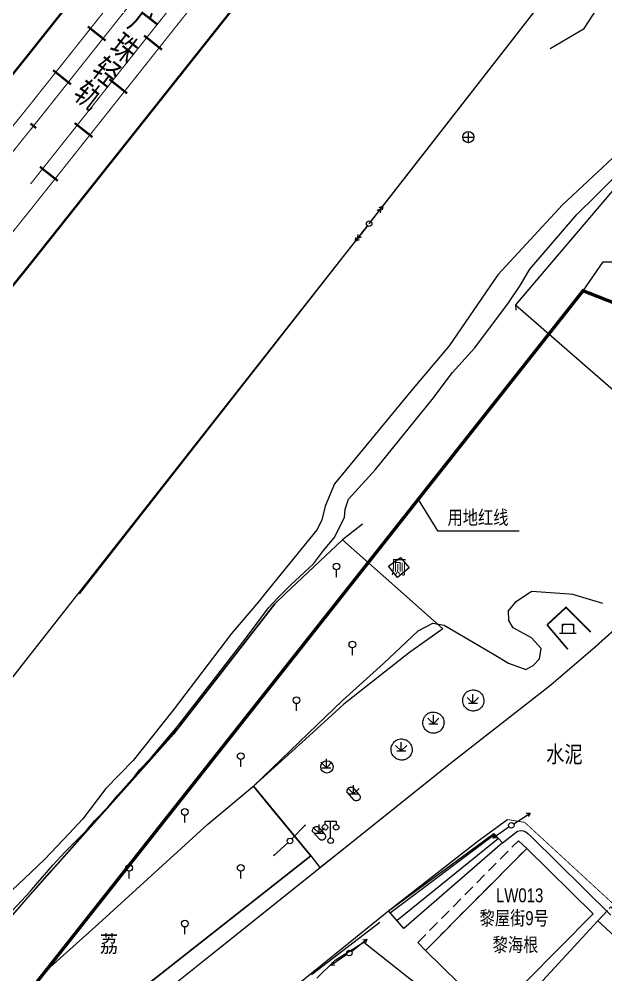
# Model space of a CAD drawing. Extents: x 396500 to 398250, y 1005980 to 1008200.
# Drawn here: x 397499 to 397551.5, y 1007365.9 to 1007451.5 of the extents above; entities that cross this region are included whole.
import ezdxf
from ezdxf.enums import TextEntityAlignment as Align

# ---------------------------------------------------------------- set-up
doc = ezdxf.new("R2010")
doc.units = 0
doc.header["$LTSCALE"] = 0.5
for name, pattern in [('X2', [10, 8, -2]), ('X39', [3, 2.5, -0.5]), ('X5', [3, 2, -1])]:
    doc.linetypes.add(name, pattern=pattern)
doc.layers.get('0').update_dxf_attribs({"linetype": 'CONTINUOUS'})
doc.layers.add('ASSIST', color=7, linetype='CONTINUOUS', plot=False)
for name, color, linetype in [('DLDW', 11, 'CONTINUOUS'), ('DLSS', 4, 'CONTINUOUS'), ('DMTZ', 3, 'CONTINUOUS'), ('GXYZ', 2, 'CONTINUOUS'), ('JMD', 6, 'CONTINUOUS'), ('ZBTZ', 3, 'CONTINUOUS'), ('权属人', 160, 'CONTINUOUS'), ('用地红线', 1, 'CONTINUOUS'), ('编号', 90, 'CONTINUOUS'), ('门牌号', 1, 'CONTINUOUS')]:
    doc.layers.add(name, color=color, linetype=linetype)
doc.styles.add('正等线体', font='simhei.ttf')
doc.styles.add('细等线体', font='长等线体_0.TTF', dxfattribs={"width": 0.8})
doc.linetypes.add('10421', pattern='A,2,[150,AAA.SHX,S=1,R=0,X=0,Y=1],1e-11', length=2)
doc.linetypes.add('10422', pattern='A,2,[150,AAA.SHX,S=1,R=0,X=0,Y=1],2,[177,AAA.SHX,S=1,R=0,X=0,Y=0.8],1e-09', length=4)
doc.linetypes.add('1161', pattern='A,0,[149,AAA.SHX,S=0.15,R=0,X=0,Y=0],-1.6', length=1.6)
doc.linetypes.add('443', pattern='A,5,[169,AAA.SHX,S=0.83,R=0,X=0,Y=0],5', length=10)
doc.linetypes.add('444', pattern='A,4.5,[145,AAA.SHX,S=1,R=0,X=0,Y=1],4.5,-0.5,[146,AAA.SHX,S=1,R=0,X=0,Y=0],-0.5', length=10)
doc.linetypes.add('445', pattern='A,8,-0.5,[147,AAA.SHX,S=1,R=0,X=0,Y=0],-1.5', length=10)

# ---------------------------------------------------------------- blocks, each defined once
blk = doc.blocks.new('gc013c')
at = {"linetype": 'Continuous'}
blk.add_line((0.5, 0), (4, 0), dxfattribs=at)
at = {"linetype": 'Continuous', "const_width": 0.15, "flags": 128}
blk.add_lwpolyline([(3.775, 0, 1), (3.925, 0, 1)], format="xyb", close=True, dxfattribs=at)
blk = doc.blocks.new('gc170')
at = {"linetype": 'Continuous'}
blk.add_circle((0, 0), 0.5, dxfattribs=at)
blk = doc.blocks.new('gc013b')
at = {"linetype": 'Continuous'}
blk.add_line((0.5, 0), (4, 0), dxfattribs=at)
at = {"linetype": 'Continuous', "flags": 128}
blk.add_lwpolyline([(3.39, 0.35), (4, 0), (3.39, -0.35)], dxfattribs=at)
blk = doc.blocks.new('gc097')
for p, q in [((-1, 2.9), (-1, 3.5)), ((-1, 3.5), (1, 3.5)), ((0, 0.5), (0, 3.5)), ((1, 3.5), (1, 2.9))]:
    blk.add_line(p, q)
for centre in [(-1, 2.4), (1, 2.4), (0, 0)]:
    blk.add_circle(centre, 0.5)
blk = doc.blocks.new('gc022')
for p, q in [((-1.5, 0), (1.5, 0)), ((-1, 0), (-1, 1.6)), ((-1, 1.6), (1, 1.6)), ((-1, 1.6), (-0.8, 1.4)), ((1, 1.6), (0.8, 1.4)), ((1, 1.6), (1, 0))]:
    blk.add_line(p, q)
blk = doc.blocks.new('gc124')
for p, q in [((-1, 1), (0, 0)), ((-0.8, 0), (0.8, 0)), ((0, 0), (0, 1.6)), ((0, 0), (1, 1))]:
    blk.add_line(p, q)
blk = doc.blocks.new('gc325')
blk.add_line((0, 0), (0, 1.3))
blk.add_circle((0, 1.9), 0.6)
blk = doc.blocks.new('gc043')
for p, q in [((-1, 0), (1, 0)), ((0, -1), (0, 1))]:
    blk.add_line(p, q)
blk.add_circle((0, 0), 1)
blk = doc.blocks.new('gc013a')
at = {"linetype": 'Continuous'}
blk.add_line((0.5, 0), (4, 0), dxfattribs=at)
at = {"linetype": 'Continuous', "flags": 128}
for points in [[(2.77, 0.35), (3.38, 0), (2.77, -0.35)], [(3.39, 0.35), (4, 0), (3.39, -0.35)]]:
    blk.add_lwpolyline(points, dxfattribs=at)

msp = doc.modelspace()

# ---------------------------------------------------------------- linework, layer by layer
at = {"layer": 'ASSIST', "linetype": 'Continuous', "flags": 128}
for points in [[(397530.331, 1007433.167), (397595.196, 1007516.46), (397605.74, 1007530)], [(397530.331, 1007433.167), (397595.196, 1007516.46), (397605.74, 1007530)], [(397504.383, 1007400), (397530.177, 1007432.97)]]:
    msp.add_lwpolyline(points, dxfattribs=at)
at = {"layer": 'ASSIST', "linetype": '1161', "flags": 128}
msp.add_lwpolyline([(397543.448, 1007425.908), (397554.034, 1007416.684), (397556.821, 1007420.179), (397560.456, 1007417.192), (397571.013, 1007432.514), (397574.963, 1007440.293), (397572.883, 1007442.157), (397568.336, 1007434.353), (397567.65, 1007434.871), (397570.047, 1007439.984), (397567.356, 1007442.468), (397567.75, 1007443.393), (397571.039, 1007448.324), (397576.466, 1007445.365), (397579.482, 1007453.924), (397575.942, 1007456.021), (397571.325, 1007458.972), (397565, 1007450.777), (397561.752, 1007446.253), (397557.339, 1007441.831), (397556.189, 1007440.369), (397552.948, 1007437.095)], close=True, dxfattribs=at)
for points in [[(397522.8, 1007400), (397527.95, 1007404.853), (397533.4, 1007400)], [(397500, 1007373.071), (397501.896, 1007375.224), (397513.4, 1007388.23), (397521.87, 1007399.124), (397522.8, 1007400)], [(397533.4, 1007400), (397536.92, 1007396.866), (397533.934, 1007394.761), (397528.05, 1007390.137), (397524.973, 1007387.306), (397519.964, 1007382.789), (397525.108, 1007376.537), (397506.462, 1007361.858), (397505.162, 1007360.835), (397500.474, 1007356.902), (397500, 1007356.434)], [(397500, 1007356.434), (397490.433, 1007346.976), (397450.821, 1007314.53), (397448.827, 1007315.573), (397455.685, 1007323.152), (397464.79, 1007330.637), (397466.905, 1007334.848), (397472.492, 1007337.13), (397475.336, 1007340.237), (397483.43, 1007348.319), (397488.516, 1007353.334), (397489.122, 1007355.862), (397492.486, 1007360.948), (397495.261, 1007366.543), (397496.89, 1007369.54), (397500, 1007373.071)]]:
    msp.add_lwpolyline(points, dxfattribs=at)
at = {"layer": 'ASSIST', "linetype": 'Continuous', "flags": 128}
msp.add_lwpolyline([(397541.504, 1007378.562), (397542.262, 1007377.719), (397533.425, 1007370.052), (397532.07, 1007371.616)], close=True, dxfattribs=at)
at = {"layer": 'DLDW', "linetype": 'Continuous', "elevation": 16.243, "flags": 128}
msp.add_lwpolyline([(397532.05, 1007402.479), (397533.128, 1007403.27), (397533.9, 1007402.334), (397532.87, 1007401.485)], close=True, dxfattribs=at)
at = {"layer": 'DLSS', "linetype": 'Continuous', "flags": 128}
for points, const_width, elevation in [([(397500, 1007429.584), (397500.016, 1007429.603), (397536.534, 1007475.604), (397580.283, 1007530)], 0.2, -27.346), ([(397565.159, 1007530), (397527.149, 1007482.739), (397500, 1007448.541)], 0.2, -27.346), ([(397461.079, 1007400), (397500, 1007448.541)], 0.2, -27.346), ([(397476.206, 1007399.987), (397500, 1007429.584)], 0.2, -27.346), ([(397542.728, 1007379.8), (397544.261, 1007379.548), (397553.378, 1007371.148), (397573.992, 1007357.329)], 0.075, 1.568)]:
    msp.add_lwpolyline(points, dxfattribs=dict(at, const_width=const_width, elevation=elevation))
at = {"layer": 'DLSS', "color": 7, "linetype": 'X2', "const_width": 0.1, "elevation": -27.346, "flags": 128}
for points in [[(397500, 1007434.409), (397534.191, 1007477.476), (397576.433, 1007530)], [(397568.881, 1007530), (397529.414, 1007480.928), (397502.256, 1007446.718), (397500, 1007443.877)], [(397500, 1007443.877), (397464.804, 1007400)], [(397472.365, 1007400), (397500, 1007434.409)]]:
    msp.add_lwpolyline(points, dxfattribs=at)
at = {"layer": 'DLSS', "linetype": 'X2', "const_width": 0.1, "elevation": -27.346, "flags": 128}
for points in [[(397500, 1007436.717), (397533.07, 1007478.372), (397574.592, 1007530)], [(397570.722, 1007530), (397530.535, 1007480.033), (397503.38, 1007445.826), (397500, 1007441.569)], [(397501.119, 1007442.979), (397465.923, 1007399.102)]]:
    msp.add_lwpolyline(points, dxfattribs=at)
at = {"layer": 'DLSS', "linetype": 'Continuous', "flags": 128}
for points, const_width in [([(397506.728, 1007449.561), (397505.134, 1007450.826)], 0.2), ([(397510.175, 1007450.015), (397511.769, 1007448.75)], 0.2), ([(397503.619, 1007445.645), (397502.025, 1007446.91)], 0.2), ([(397507.066, 1007446.099), (397508.66, 1007444.834)], 0.2), ([(397500.51, 1007441.729), (397500, 1007442.134)], 0.2), ([(397503.957, 1007442.183), (397505.551, 1007440.918)], 0.2), ([(397500.848, 1007438.267), (397502.442, 1007437.002)], 0.2), ([(397542.728, 1007379.8), (397540.076, 1007377.861), (397532.07, 1007371.616), (397500, 1007345.659)], 0.125)]:
    msp.add_lwpolyline(points, dxfattribs=dict(at, const_width=const_width))
at = {"layer": 'DLSS', "linetype": 'Continuous', "lineweight": 0, "const_width": 0.125, "flags": 128}
msp.add_lwpolyline([(397500, 1007354.74), (397537.668, 1007384.871), (397546.547, 1007391.806), (397550.529, 1007395.215), (397552.378, 1007396.875), (397555.132, 1007399.927), (397555.19, 1007400)], dxfattribs=at)
at = {"layer": 'DMTZ', "linetype": '10421', "flags": 128}
msp.add_lwpolyline([(397546.542, 1007448.846), (397549.578, 1007450.651), (397556.201, 1007460.847), (397558.543, 1007464.458), (397570.589, 1007480.659), (397573.443, 1007484.139), (397576.546, 1007489.225), (397591.365, 1007507.885), (397592.233, 1007510.164), (397598.222, 1007519.054), (397606.904, 1007530)], dxfattribs=at)
at = {"layer": 'DMTZ', "linetype": '10421', "elevation": 17.305}
for points in [[(397522.502, 1007400), (397523.329, 1007400.813), (397525.353, 1007402.713), (397526.243, 1007403.89), (397527.21, 1007405.015), (397528.134, 1007406.86), (397528.188, 1007407.606), (397528.49, 1007408.495), (397530.91, 1007411.147), (397535.98, 1007417.428), (397537.796, 1007419.85), (397539.759, 1007422.006), (397542.752, 1007425.984), (397543.85, 1007427.644), (397544.727, 1007429.095), (397548.939, 1007433.976), (397550.645, 1007435.65), (397555.036, 1007440.039), (397557.647, 1007443.33), (397561.509, 1007447.345), (397564.801, 1007451.166), (397570.559, 1007458.978)], [(397563.518, 1007452.218), (397558.552, 1007446.297), (397556.552, 1007444.031), (397552.14, 1007439.039), (397547.651, 1007434.862), (397541.864, 1007428.582), (397537.508, 1007422.229), (397534.085, 1007418.186), (397527.234, 1007409.861), (397526.388, 1007407.869), (397526.104, 1007406.646), (397525.667, 1007405.773), (397520.979, 1007400)], [(397500, 1007373.387), (397500.102, 1007373.495), (397502.006, 1007375.703), (397503.103, 1007376.908), (397504.77, 1007378.583), (397505.108, 1007378.938), (397505.448, 1007379.314), (397505.766, 1007379.702), (397505.926, 1007379.861), (397506.924, 1007380.907), (397507.82, 1007381.967), (397509.318, 1007383.65), (397509.766, 1007384.265), (397510.738, 1007385.272), (397513.162, 1007388.146), (397516.049, 1007391.854), (397519.233, 1007395.962), (397521.316, 1007398.751), (397522.169, 1007399.672), (397522.502, 1007400)], [(397520.979, 1007400), (397520.407, 1007399.295), (397517.996, 1007396.466), (397512.784, 1007389.604), (397509.182, 1007385.092), (397506.736, 1007382.578), (397504.685, 1007379.87), (397503.477, 1007378.561), (397501.289, 1007376.241), (397500, 1007375.029)], [(397500, 1007375.029), (397495.132, 1007370.451), (397491.845, 1007365.325), (397488.16, 1007358.86), (397482.489, 1007350.302), (397478.515, 1007347.959)], [(397447.67, 1007314.184), (397449.605, 1007316.508), (397455.685, 1007323.152), (397457.668, 1007325.013), (397461.548, 1007328.015), (397464.79, 1007330.637), (397466.905, 1007334.848), (397469.323, 1007336.104), (397472.492, 1007337.13), (397475.336, 1007340.237), (397483.43, 1007348.319), (397486.292, 1007351.183), (397488.516, 1007353.334), (397489.122, 1007355.862), (397490.867, 1007358.244), (397492.486, 1007360.948), (397495.261, 1007366.543), (397496.807, 1007370.108), (397498.346, 1007371.631), (397500, 1007373.387)]]:
    msp.add_lwpolyline(points, dxfattribs=at)
at = {"layer": 'DMTZ', "linetype": '10421', "elevation": 17.305, "flags": 128}
for points in [[(397544.527, 1007400), (397544.906, 1007400.249), (397548.255, 1007400)], [(397500, 1007364.485), (397501.803, 1007366.616), (397506.099, 1007370.45), (397515.878, 1007379.385), (397520.043, 1007382.86), (397524.866, 1007387.517), (397527.949, 1007390.448), (397531.63, 1007393.786), (397534.732, 1007396.705), (397536.046, 1007397.376), (397537.054, 1007397.216), (397541.536, 1007394.586), (397542.819, 1007393.807), (397544.351, 1007393.248), (397545.026, 1007393.583), (397545.586, 1007394.207), (397545.746, 1007395.118), (397544.871, 1007396.065), (397543.217, 1007396.976), (397542.841, 1007397.635), (397542.801, 1007398.481), (397543.493, 1007399.322), (397544.527, 1007400)], [(397548.255, 1007400), (397548.558, 1007399.977), (397551.245, 1007399.18)]]:
    msp.add_lwpolyline(points, dxfattribs=at)
at = {"layer": 'DMTZ', "linetype": '10422', "flags": 128}
for points in [[(397542.262, 1007377.719), (397543.619, 1007378.753), (397543.881, 1007378.826), (397544.128, 1007378.783), (397544.352, 1007378.687), (397544.536, 1007378.559), (397544.835, 1007378.28), (397551.962, 1007371.227)], [(397525.17, 1007365.933), (397531.293, 1007370.61)]]:
    msp.add_lwpolyline(points, dxfattribs=at)
at = {"layer": 'GXYZ', "linetype": 'Continuous'}
for p, q in [((397531.56, 1007434.745), (397593.967, 1007514.882)), ((397504.269, 1007400), (397529.097, 1007431.59)), ((397500, 1007394.568), (397504.269, 1007400)), ((397457.379, 1007340.34), (397500, 1007394.568))]:
    msp.add_line(p, q, dxfattribs=at)
at = {"layer": 'JMD', "linetype": 'Continuous'}
for p, q in [((397543.448, 1007425.908), (397543.483, 1007425.409)), ((397541.593, 1007378.462), (397532.23, 1007371.432)), ((397541.928, 1007378.091), (397532.828, 1007370.742)), ((397542.262, 1007377.719), (397533.425, 1007370.052))]:
    msp.add_line(p, q, dxfattribs=at)
at = {"layer": 'JMD', "linetype": '444', "flags": 128}
for points, elevation in [([(397529.731, 1007406.262), (397527.95, 1007404.853), (397522.8, 1007400)], 17.305), ([(397522.8, 1007400), (397521.87, 1007399.124), (397512.8, 1007387.458), (397500, 1007373.097)], 17.305), ([(397500, 1007356.505), (397505.162, 1007360.835), (397525.108, 1007376.537), (397525.913, 1007375.49), (397528.016, 1007377.151)], 1.421), ([(397500, 1007373.097), (397496.895, 1007369.613), (397496.639, 1007365.596)], 17.305)]:
    msp.add_lwpolyline(points, dxfattribs=dict(at, elevation=elevation))
at = {"layer": 'JMD', "color": 6, "linetype": '443', "const_width": 0.15, "flags": 128}
for points, elevation in [([(397550.17, 1007396.586), (397547.96, 1007398.8), (397546.267, 1007397.235)], 1.928), ([(397546.267, 1007397.235), (397548.128, 1007395.041)], 1.832)]:
    msp.add_lwpolyline(points, dxfattribs=dict(at, elevation=elevation))
at = {"layer": 'JMD', "linetype": '444', "flags": 128}
msp.add_lwpolyline([(397525.108, 1007376.537), (397521.935, 1007380.363), (397519.964, 1007382.789)], dxfattribs=at)
at = {"layer": 'JMD', "linetype": 'Continuous', "flags": 128}
for points in [[(397541.504, 1007378.562), (397542.262, 1007377.719)], [(397533.425, 1007370.052), (397532.07, 1007371.616)]]:
    msp.add_lwpolyline(points, dxfattribs=at)
at = {"layer": 'JMD', "linetype": 'X5', "lineweight": 0}
msp.add_lwpolyline([(397535.363, 1007368.071), (397534.692, 1007368.791), (397543.694, 1007377.906), (397544.456, 1007377.219)], close=True, dxfattribs=at)
at = {"layer": 'JMD', "linetype": 'Continuous', "flags": 128}
for points in [[(397544.456, 1007377.219), (397535.363, 1007368.071), (397541.342, 1007362.215), (397550.383, 1007371.357)], [(397558.296, 1007350.353), (397565.01, 1007357.628), (397550.82, 1007370.724), (397544.106, 1007363.449)]]:
    msp.add_lwpolyline(points, close=True, dxfattribs=at)
at = {"layer": 'JMD', "linetype": 'X39', "flags": 128}
msp.add_lwpolyline([(397550.82, 1007370.724), (397551.973, 1007371.974), (397555.14, 1007369.051, -0.486579), (397556.867, 1007367.457), (397558.55, 1007365.904), (397557.397, 1007364.654), (397558.433, 1007363.698), (397559.586, 1007364.948), (397561.269, 1007363.394, -0.486579), (397562.996, 1007361.801), (397566.163, 1007358.878), (397565.01, 1007357.628)], format="xyb", dxfattribs=at)
at = {"layer": 'JMD', "linetype": '445', "flags": 128}
msp.add_lwpolyline([(397525.652, 1007365.595), (397527.298, 1007367.192), (397529.864, 1007368.806), (397536.039, 1007363.911)], dxfattribs=at)
at = {"layer": 'ZBTZ', "linetype": '1161', "flags": 128}
for points, elevation in [([(397540.303, 1007391.153, -0.037895), (397540.373, 1007391.08, -0.02351), (397540.468, 1007390.949, -0.071658), (397540.551, 1007390.774, -0.053975), (397540.601, 1007390.518, -0.064438), (397540.593, 1007390.32, -0.052711), (397540.528, 1007390.089, -0.06682), (397540.423, 1007389.905, -0.056967), (397540.249, 1007389.723, -0.086547), (397539.99, 1007389.575, -0.080832), (397539.677, 1007389.516, -0.056784), (397539.478, 1007389.534, -0.051848), (397539.269, 1007389.599, -0.097148), (397538.977, 1007389.801, -0.100105), (397538.788, 1007390.092, -0.055523), (397538.721, 1007390.34, -0.066624), (397538.716, 1007390.552, -0.055407), (397538.763, 1007390.759, -0.0495), (397538.862, 1007390.974, -0.083364), (397539.073, 1007391.226, -0.098599), (397539.316, 1007391.361, -0.057677), (397539.571, 1007391.412, -0.071708), (397539.78, 1007391.399, -0.027643), (397540.002, 1007391.341, -0.05317), (397540.11, 1007391.292, -0.024589), (397540.217, 1007391.223, -0.028402)], 1.546), ([(397536.735, 1007389.162, -0.037895), (397536.804, 1007389.088, -0.02351), (397536.9, 1007388.958, -0.071658), (397536.983, 1007388.782, -0.053975), (397537.033, 1007388.527, -0.064438), (397537.025, 1007388.328, -0.052711), (397536.96, 1007388.098, -0.06682), (397536.855, 1007387.913, -0.056967), (397536.681, 1007387.732, -0.086547), (397536.422, 1007387.584, -0.080832), (397536.109, 1007387.525, -0.056784), (397535.909, 1007387.542, -0.051848), (397535.701, 1007387.608, -0.097148), (397535.409, 1007387.809, -0.100105), (397535.22, 1007388.101, -0.055523), (397535.153, 1007388.348, -0.066624), (397535.148, 1007388.561, -0.055407), (397535.194, 1007388.767, -0.0495), (397535.294, 1007388.983, -0.083364), (397535.505, 1007389.234, -0.098599), (397535.748, 1007389.37, -0.057677), (397536.003, 1007389.42, -0.071708), (397536.212, 1007389.408, -0.027643), (397536.433, 1007389.349, -0.05317), (397536.542, 1007389.301, -0.024589), (397536.649, 1007389.231, -0.028402)], 1.086), ([(397533.881, 1007386.758, -0.037895), (397533.951, 1007386.684, -0.02351), (397534.046, 1007386.554, -0.071658), (397534.129, 1007386.379, -0.053975), (397534.179, 1007386.123, -0.064438), (397534.171, 1007385.924, -0.052711), (397534.106, 1007385.694, -0.06682), (397534.001, 1007385.509, -0.056967), (397533.827, 1007385.328, -0.086547), (397533.568, 1007385.18, -0.080832), (397533.255, 1007385.121, -0.056784), (397533.056, 1007385.138, -0.051848), (397532.847, 1007385.204, -0.097148), (397532.555, 1007385.405, -0.100105), (397532.366, 1007385.697, -0.055523), (397532.299, 1007385.944, -0.066624), (397532.294, 1007386.157, -0.055407), (397532.341, 1007386.363, -0.0495), (397532.44, 1007386.579, -0.083364), (397532.651, 1007386.83, -0.098599), (397532.894, 1007386.966, -0.057677), (397533.149, 1007387.017, -0.071708), (397533.358, 1007387.004, -0.027643), (397533.58, 1007386.945, -0.05317), (397533.688, 1007386.897, -0.024589), (397533.795, 1007386.828, -0.028402)], 1.744), ([(397528.364, 1007382.254, -0.5549), (397528.831, 1007382.695), (397529.404, 1007382.047, -0.984036), (397528.999, 1007381.535)], 1.904), ([(397525.265, 1007378.735, -0.5549), (397525.732, 1007379.176), (397526.305, 1007378.528, -0.984036), (397525.9, 1007378.016)], 0.449)]:
    msp.add_lwpolyline(points, format="xyb", close=True, dxfattribs=dict(at, elevation=elevation))
at = {"layer": 'ZBTZ', "linetype": '1161'}
msp.add_circle((397526.55, 1007384.508, 0.337), 0.552, dxfattribs=at)
at = {"layer": '用地红线', "linetype": 'Continuous', "flags": 128}
for points in [[(397549.486, 1007427.159), (397551.289, 1007429.753), (397561.584, 1007429.753)], [(397534.721, 1007408.471), (397536.447, 1007405.657), (397543.776, 1007405.657)]]:
    msp.add_lwpolyline(points, dxfattribs=at)
at = {"layer": '用地红线', "linetype": 'Continuous', "const_width": 0.3, "flags": 128}
msp.add_lwpolyline([(396896.967, 1006409.306, -0.090189), (397228.694, 1007024.028), (397387.801, 1007222.911), (397401.305, 1007212.108), (397426.328, 1007243.385), (397412.824, 1007254.188), (397549.486, 1007427.159), (397597.059, 1007408.487), (397590.114, 1007392.957), (397593.63, 1007391.179), (397580.301, 1007365.498), (397677.782, 1007288.139), (397658.983, 1007180.178), (397680.098, 1007163.581), (397691.215, 1007135.064, -0.057003), (397648.052, 1007084.953), (397357.499, 1006816.503, 0.141668), (397271.322, 1006673.857), (397185.657, 1006354.399)], format="xyb", dxfattribs=at)

# ---------------------------------------------------------------- block references
at = {"layer": 'DLDW', "linetype": 'Continuous', "xscale": 0.4999999999943029, "yscale": 0.4999999999919029}
for name, p in [('gc022', (397548.134, 1007396.488, 1.546)), ('gc097', (397526.878, 1007377.899, 2.187))]:
    msp.add_blockref(name, p, dxfattribs=at)
at = {"layer": 'GXYZ', "linetype": 'Continuous'}
for name, p, xscale, yscale in [('gc043', (397539.216, 1007440.919, 17.964), 0.5, 0.5), ('gc170', (397530.331, 1007433.167), 0.5, 0.5), ('gc170', (397543.068, 1007379.281, 1.578), 0.499999999994303, 0.4999999999919029), ('gc170', (397523.247, 1007377.881), 0.5, 0.5), ('gc170', (397528.553, 1007367.839), 0.5, 0.5)]:
    msp.add_blockref(name, p, dxfattribs=dict(at, xscale=xscale, yscale=yscale))
for name, p, xscale, yscale, rotation in [('gc013a', (397530.331, 1007433.167), 0.5, 0.5, 52.09019486700155), ('gc013a', (397530.331, 1007433.167), 0.4999999999999999, 0.5, 231.9297319975901), ('gc013b', (397543.068, 1007379.281, 1.578), 0.4999999999761152, 0.4999999999919029, 33.25984211264643), ('gc013c', (397523.247, 1007377.881), 0.5, 0.5, 46.33156211955938), ('gc013b', (397543.068, 1007379.281, 1.578), 0.5000000000202763, 0.4999999999919029, 214.8296104399786), ('gc013c', (397523.247, 1007377.881), 0.5, 0.5, 221.678639118768), ('gc013b', (397528.553, 1007367.839), 0.5, 0.5, 38.16279104182045), ('gc013b', (397528.553, 1007367.839), 0.4999999999999999, 0.5, 213.9829415634486)]:
    msp.add_blockref(name, p, dxfattribs=dict(at, xscale=xscale, yscale=yscale, rotation=rotation))
at = {"layer": 'ZBTZ', "linetype": 'Continuous', "xscale": 0.5, "yscale": 0.5}
for name, p in [('gc325', (397527.413, 1007401.511)), ('gc325', (397528.827, 1007394.53)), ('gc124', (397539.62, 1007390.235, 1.546)), ('gc325', (397523.827, 1007389.53)), ('gc124', (397536.085, 1007388.364, 1.086)), ('gc124', (397533.203, 1007385.94, 1.744)), ('gc325', (397518.827, 1007384.53)), ('gc124', (397526.502, 1007384.443)), ('gc124', (397528.94, 1007382.087)), ('gc325', (397513.827, 1007379.53)), ('gc124', (397525.841, 1007378.568)), ('gc325', (397508.827, 1007374.53)), ('gc325', (397518.827, 1007374.53)), ('gc325', (397513.827, 1007369.53))]:
    msp.add_blockref(name, p, dxfattribs=at)

# ---------------------------------------------------------------- texts
at = {"layer": 'DLDW', "linetype": 'Continuous', "style": '细等线体', "width": 0.8}
msp.add_text('厕', height=1.25, dxfattribs=at).set_placement((397532.982, 1007402.388), align=Align.MIDDLE)
at = {"layer": 'DLSS', "linetype": 'Continuous', "style": '细等线体', "width": 0.8}
msp.add_text('水泥', height=1.5, dxfattribs=at).set_placement((397547.814, 1007385.67), align=Align.MIDDLE)
at = {"layer": 'DLSS', "linetype": 'Continuous', "insert": (397509.835, 1007452.482), "char_height": 2, "width": 0.8, "attachment_point": 1, "rotation": 322.17954, "line_spacing_factor": 0.8, "style": '正等线体'}
msp.add_mtext('{\\W0.8;广珠轻轨}', dxfattribs=at)
at = {"layer": 'ZBTZ', "linetype": 'Continuous', "style": '细等线体', "width": 0.8}
msp.add_text('荔', height=1.5, dxfattribs=at).set_placement((397507.034, 1007368.691), align=Align.MIDDLE)
at = {"layer": '权属人', "linetype": 'Continuous', "insert": (397541.39, 1007369.212), "char_height": 1.25, "attachment_point": 1, "style": '细等线体'}
msp.add_mtext_dynamic_manual_height_columns('黎海根', width=1.51561, gutter_width=1, heights=[0], dxfattribs=at).dxf.set("width", 4.72636)
at = {"layer": '用地红线', "linetype": 'Continuous', "insert": (397537.353, 1007407.477), "char_height": 1.25, "attachment_point": 1, "style": '细等线体'}
msp.add_mtext_dynamic_manual_height_columns('用地红线', width=3.98032, gutter_width=1, heights=[0], dxfattribs=at).dxf.set("width", 9.16181)
at = {"layer": '编号', "linetype": 'Continuous', "insert": (397541.692, 1007373.636), "char_height": 1.25, "attachment_point": 1, "style": '细等线体'}
msp.add_mtext_dynamic_manual_height_columns('LW013', width=0.93234, gutter_width=1, heights=[0], dxfattribs=at)
at = {"layer": '门牌号', "linetype": 'Continuous', "insert": (397540.224, 1007371.59), "char_height": 1.25, "attachment_point": 1, "style": '细等线体'}
msp.add_mtext_dynamic_manual_height_columns('黎屋街9号', width=4.8774, gutter_width=1, heights=[0], dxfattribs=at).dxf.set("width", 6.51268)

doc.saveas('drawing.dxf')
